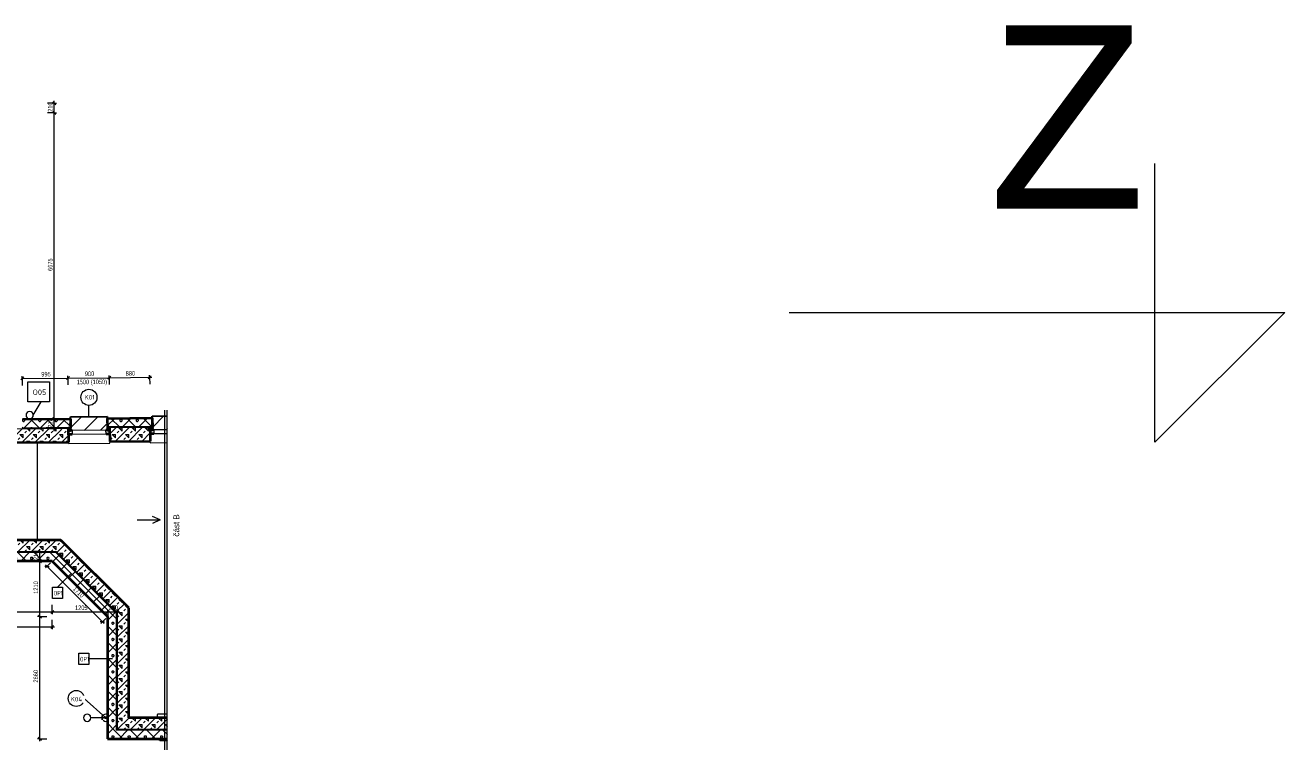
# Model space of a CAD drawing. Header units: millimetres. Extents: x -3281 to 232784, y -45352 to 20466.
# Drawn here: x 49003 to 76433, y -24149 to -8358 of the extents above; entities that cross this region are included whole.
import ezdxf

# ---------------------------------------------------------------- set-up
doc = ezdxf.new("R2010")
doc.units = ezdxf.units.MM
for name, color, linetype, lineweight in [('A-ANNO-DIMS', 211, 'Continuous', 9), ('A-ANNO-DIMS-50', 211, 'Continuous', 9), ('A-DETL-THIN', 151, 'Continuous', 13), ('A-GLAZ', 151, 'Continuous', 13), ('A-WALL', 113, 'Continuous', 13), ('A-WALL-IDEN', 211, 'Continuous', 9), ('E-POWR-CNDT-IDEN', 130, 'Continuous', 9), ('E-POWR-RISE', 130, 'Continuous', 13), ('G-ANNO-TEXT', 231, 'Continuous', 9), ('P-PIPE', 3, 'Continuous', 13), ('P-PIPE-IDEN', 2, 'Continuous', 9), ('Q-SPCQ-IDEN', 132, 'Continuous', 9)]:
    doc.layers.add(name, color=color, linetype=linetype, lineweight=lineweight)
doc.layers.add('A-DETL-MBND', color=5, linetype='Continuous')
doc.layers.add('A-WALL-PATT', color=111, linetype='Continuous')
doc.styles.add('Arial', font='arial.ttf', dxfattribs={"height": 125})
doc.styles.add('Arial_1', font='arial.ttf', dxfattribs={"width": 0.7, "height": 100})
doc.styles.add('Arial_4', font='arial.ttf', dxfattribs={"height": 4000})
doc.styles.add('ISOCPEUR', font='isocpeur.ttf', dxfattribs={"width": 0.75, "height": 100})
doc.styles.add('ISOCPEUR_1', font='isocpeur.ttf', dxfattribs={"width": 0.9, "height": 100})
doc.styles.add('ISOCPEUR_2', font='isocpeur.ttf', dxfattribs={"height": 119.0625})
doc.styles.add('ISOCPEUR_3', font='isocpeur.ttf', dxfattribs={"height": 100})
doc.dimstyles.new('Vnitřní_-_průhledné_1', dxfattribs={"dimscale": 304.8, "dimtxt": 102.02594, "dimasz": 0.213255, "dimexe": 0.164042, "dimexo": 0.0625, "dimgap": 0.032808, "dimtad": 1, "dimdec": 0, "dimrnd": 5, "dimzin": 0, "dimdsep": 46, "dimtxsty": 'Arial_1', "dimblk1": 'OBLIQUE', "dimblk2": 'OBLIQUE', "dimsah": 1, "dimcen": 0.09, "dimdle": 0.164042, "dimazin": 0, "dimtfac": 1, "dimtdec": 4, "dimtix": 1, "dimtmove": 0, "dimatfit": 3, "dimfxl": 0.492126, "dimfxlon": 1, "dimtvp": 1, "dimtolj": 1, "dimtzin": 0, "dimarcsym": 2})
pattern_1 = [(45, (0, 0), (-143.6841, 143.6841), []), (45, (143.68, 0), (-143.6841, 143.6841), [50.8, -152.4]), (135, (251.45, 35.92), (-143.6841, -143.6841), [101.6, -101.6]), (0, (179.6, 107.76), (143.684, 143.684), [71.842, -215.526]), (90, (251.45, 35.92), (-143.684, 143.684), [71.842, -215.526])]
pattern_2 = [(45, (0, 0), (0.0007, 353.5527), []), (315, (0, 0), (353.552, 0), []), (270, (153.68, 9.56), (176.771, -176.771), [19.139, -334.416]), (270, (199.87, 9.56), (176.771, -176.771), [19.139, -334.416]), (0, (166.57, 23.1), (176.771, 176.771), [19.139, -334.416]), (0, (166.57, -23.1), (176.771, 176.771), [19.139, -334.416]), (45, (153.68, 9.56), (0.0007, 353.5527), [19.139, -230.861]), (45, (186.35, -23.1), (0.0007, 353.5527), [19.139, -230.861]), (315, (186.35, 23.1), (353.552, 0), [19.139, -230.861]), (315, (153.68, -9.56), (353.552, 0), [19.139, -230.861])]

# ---------------------------------------------------------------- blocks, each defined once
blk = doc.blocks.new('OKNO_1k_nadsvetlik - OKNO_1k_nadsvetlik_900 x 1500-2283953-1NP_NÁVRH A')
at = {"layer": 'A-GLAZ'}
h = blk.add_hatch(dxfattribs=at)
h.set_pattern_fill('FP_58', color=256, style=0, pattern_type=2)
h.set_pattern_definition([(359.50002, (-50240.765, 17727.03), (75.37499, 42.643887), [50, -100]), (59.5, (-50190.767, 17726.595), (0.756835, 86.598598), [50, -100]), (299.5, (-50190.767, 17726.595), (74.61817, -43.954737), [50, -100])])
h.paths.add_polyline_path([(-450, 100), (-400, 100), (-400, 150), (-450, 150), (-450, 148)])
h.paths.add_polyline_path([(400, 100), (450, 100), (450, 150), (400, 150)])
at = {"layer": 'A-GLAZ', "lineweight": 35}
for p, q in [((-450, 100), (-400, 100)), ((-370, 100), (-450, 100)), ((-450, 20), (-370, 20)), ((-400, 100), (-400, 150)), ((450, 100), (370, 100)), ((370, 20), (450, 20)), ((400, 150), (400, 100)), ((400, 100), (450, 100))]:
    blk.add_line(p, q, dxfattribs=at)
at = {"layer": 'A-GLAZ'}
for p, q in [((370, 100), (-370, 100)), ((-370, 100), (-370, 20)), ((-370, 20), (370, 20)), ((370, 20), (370, 100))]:
    blk.add_line(p, q, dxfattribs=at)
blk = doc.blocks.new('parapet s nosem_vnitní - parapet s nosem_vnitní-V13-1NP_NÁVRH A')
at = {"layer": 'A-DETL-MBND', "lineweight": 13}
for p, q in [((-450, -190), (-450, -170)), ((-450, -190), (-450, -200)), ((-450, -200), (450, -200)), ((450, -170), (450, -190)), ((450, -200), (450, -190))]:
    blk.add_line(p, q, dxfattribs=at)
blk = doc.blocks.new('parapet_ext - parapet_ext-V14-1NP_NÁVRH A')
at = {"layer": 'A-DETL-MBND', "lineweight": 13}
h = blk.add_hatch(dxfattribs=at)
h.set_pattern_fill('FP_59', color=11, style=0, pattern_type=2)
h.set_pattern_definition([(44.5, (-50240.76, 17627.03), (-175.2273, 178.3126), [])])
h.paths.add_polyline_path([(-400, 0), (400, 0), (400, 300), (-400, 300), (-400, 0)])
at = {"layer": 'A-DETL-MBND', "color": 21, "lineweight": 25}
for p, q in [((-400, 258), (-400, 300)), ((-400, 300), (400, 300)), ((400, 300), (400, 258))]:
    blk.add_line(p, q, dxfattribs=at)
blk = doc.blocks.new('OKNO_1k_nadsvetlik - OKNO_1k_nadsvetlik_900 x 1500-V15-1NP_NÁVRH A')
at = {"layer": 'A-GLAZ'}
h = blk.add_hatch(dxfattribs=at)
h.set_pattern_fill('FP_60', color=256, style=0, pattern_type=2)
h.set_pattern_definition([(359.50002, (-52020.765, 17727.03), (75.37499, 42.643887), [50, -100]), (59.5, (-51970.767, 17726.595), (0.756835, 86.598598), [50, -100]), (299.5, (-51970.767, 17726.595), (74.61817, -43.954737), [50, -100])])
h.paths.add_polyline_path([(-450, 100), (-400, 100), (-400, 150), (-450, 150), (-450, 142)])
at = {"layer": 'A-GLAZ', "lineweight": 35}
for p, q in [((-450, 100), (-400, 100)), ((-370, 100), (-450, 100)), ((-450, 20), (-370, 20)), ((-400, 100), (-400, 150))]:
    blk.add_line(p, q, dxfattribs=at)
at = {"layer": 'A-GLAZ'}
for p, q in [((-72, 100), (-370, 100)), ((-370, 100), (-370, 20)), ((-370, 20), (-72, 20))]:
    blk.add_line(p, q, dxfattribs=at)
blk = doc.blocks.new('parapet s nosem_vnitní - parapet s nosem_vnitní-V16-1NP_NÁVRH A')
at = {"layer": 'A-DETL-MBND', "lineweight": 13}
for p, q in [((-450, -190), (-450, -170)), ((-450, -190), (-450, -200)), ((-450, -200), (-74, -200))]:
    blk.add_line(p, q, dxfattribs=at)
blk = doc.blocks.new('parapet_ext - parapet_ext-V17-1NP_NÁVRH A')
at = {"layer": 'A-DETL-MBND', "lineweight": 13}
h = blk.add_hatch(dxfattribs=at)
h.set_pattern_fill('FP_61', color=11, style=0, pattern_type=2)
h.set_pattern_definition([(44.5, (-52020.76, 17627.03), (-175.2273, 178.3126), [])])
h.paths.add_polyline_path([(-400, 0), (-72, 0), (-69, 300), (-400, 300), (-400, 0)])
at = {"layer": 'A-DETL-MBND', "color": 21, "lineweight": 25}
for p, q in [((-400, 258), (-400, 300)), ((-400, 300), (-69, 300))]:
    blk.add_line(p, q, dxfattribs=at)
blk = doc.blocks.new('parapet s nosem_vnitní - parapet s nosem_vnitní-V21-1NP_NÁVRH A')
at = {"layer": 'A-DETL-MBND', "lineweight": 13}
for p, q in [((-236, 200), (-450, 200)), ((-450, 200), (-450, 190)), ((-450, 120), (-450, 190))]:
    blk.add_line(p, q, dxfattribs=at)
blk = doc.blocks.new('parapet_ext - parapet_ext-V22-1NP_NÁVRH A')
at = {"layer": 'A-DETL-MBND', "lineweight": 13}
h = blk.add_hatch(dxfattribs=at)
h.set_pattern_fill('FP_68', color=11, style=0, pattern_type=2)
h.set_pattern_definition([(45, (-52336.74, 23649.28), (-176.7767, 176.7767), [])])
h.paths.add_polyline_path([(-400, -258), (-400, -300), (-236, -300), (-236, -258)])
at = {"layer": 'A-DETL-MBND', "color": 21, "lineweight": 25}
for p, q in [((-400, -300), (-400, -258)), ((-236, -300), (-400, -300))]:
    blk.add_line(p, q, dxfattribs=at)
blk = doc.blocks.new('Koleno_ ocel_ DIN 2605 - Standardní-1549763-1NP_NÁVRH A')
at = {"layer": 'P-PIPE', "color": 11}
for p, q in [((50669, -23449), (50697, -23449)), ((50683, -23499), (50683, -23399)), ((50707, -23449), (50799, -23449)), ((50757, -23474), (50757, -23424))]:
    blk.add_line(p, q, dxfattribs=at)
blk = doc.blocks.new('Koleno_ ocel_ DIN 2605 - Standardní-V74-1NP_NÁVRH A')
at = {"layer": 'P-PIPE', "color": 11}
for p, q in [((50427, -23422), (50427, -23399)), ((50427, -23499), (50427, -23477)), ((50441, -23449), (50432, -23449))]:
    blk.add_line(p, q, dxfattribs=at)
blk = doc.blocks.new('Koleno_ slitinová ocel - Standardní-1479841-1NP_NÁVRH A')
at = {"layer": 'A-DETL-MBND', "lineweight": 13}
for p, q in [((50665, -23449), (50677, -23449)), ((50674, -23399), (50674, -23499))]:
    blk.add_line(p, q, dxfattribs=at)
blk = doc.blocks.new('DIMBLOCK117-1NP_NÁVRH A')
at = {"layer": 'A-ANNO-DIMS-50'}
for p, q in [((47494, -21143), (47494, -20993)), ((49592, -21143), (49592, -20993)), ((47494, -21143), (49592, -21143)), ((47494, -21143), (47494, -21193)), ((49592, -21143), (49592, -21193))]:
    blk.add_line(p, q, dxfattribs=at)
at = {"layer": 'A-ANNO-DIMS-50', "lineweight": 18}
for p, q in [((47494, -21143), (47526, -21110)), ((49592, -21143), (49624, -21110)), ((47494, -21143), (47461, -21175)), ((49592, -21143), (49559, -21175))]:
    blk.add_line(p, q, dxfattribs=at)
at = {"layer": 'A-ANNO-DIMS-50', "color": 0, "insert": (48436, -21003), "char_height": 100, "width": 256.16, "attachment_point": 1, "line_spacing_factor": 0.941778, "style": 'Arial_1'}
blk.add_mtext('2100', dxfattribs=at)
blk = doc.blocks.new('_Oblique')
at = {"color": 0, "linetype": 'ByBlock', "lineweight": -2}
blk.add_line((-0.5, -0.5), (0.5, 0.5), dxfattribs=at)
blk = doc.blocks.new('DIMBLOCK118-1NP_NÁVRH A')
at = {"layer": 'A-ANNO-DIMS-50'}
for p, q in [((49592, -21143), (49592, -20993)), ((50799, -21143), (50799, -21093)), ((49592, -21143), (50799, -21143)), ((49592, -21143), (49592, -21193)), ((50799, -21143), (50799, -21293))]:
    blk.add_line(p, q, dxfattribs=at)
at = {"layer": 'A-ANNO-DIMS-50', "lineweight": 18}
for p, q in [((49592, -21143), (49624, -21110)), ((50799, -21143), (50831, -21110)), ((49592, -21143), (49559, -21175)), ((50799, -21143), (50766, -21175))]:
    blk.add_line(p, q, dxfattribs=at)
at = {"layer": 'A-ANNO-DIMS-50', "color": 0, "insert": (50089, -21003), "char_height": 100, "width": 256.16, "attachment_point": 1, "line_spacing_factor": 0.941778, "style": 'Arial_1'}
blk.add_mtext('1205', dxfattribs=at)
blk = doc.blocks.new('DIMBLOCK119-1NP_NÁVRH A')
at = {"layer": 'A-ANNO-DIMS-50'}
for p, q in [((50799, -21143), (50799, -21093)), ((51007, -21143), (51007, -21093)), ((50799, -21143), (51057, -21143)), ((50799, -21143), (50799, -21293)), ((51007, -21143), (51007, -21293))]:
    blk.add_line(p, q, dxfattribs=at)
at = {"layer": 'A-ANNO-DIMS-50', "lineweight": 18}
for p, q in [((50799, -21143), (50831, -21110)), ((51007, -21143), (51039, -21110)), ((50799, -21143), (50766, -21175)), ((51007, -21143), (50974, -21175))]:
    blk.add_line(p, q, dxfattribs=at)
at = {"layer": 'A-ANNO-DIMS-50', "color": 0, "insert": (50823, -21003), "char_height": 100, "width": 192.12, "attachment_point": 1, "line_spacing_factor": 0.941778, "style": 'Arial_1'}
blk.add_mtext('210', dxfattribs=at)
blk = doc.blocks.new('Popisek_trubky_d_x_s - Popisek_trubky_d_x_s-1473669-1NP_NÁVRH A')
at = {"layer": 'P-PIPE-IDEN'}
blk.add_circle((0, -0.02), 3.5, dxfattribs=at)
blk = doc.blocks.new('DIMBLOCK185-1NP_NÁVRH A')
at = {"layer": 'A-ANNO-DIMS-50'}
for p, q in [((49324, -21246), (49274, -21246)), ((49324, -23957), (49324, -21246)), ((49324, -21246), (49474, -21246)), ((49324, -23907), (49274, -23907)), ((49324, -23907), (49474, -23907))]:
    blk.add_line(p, q, dxfattribs=at)
at = {"layer": 'A-ANNO-DIMS-50', "lineweight": 18}
for p, q in [((49324, -21246), (49292, -21213)), ((49324, -21246), (49357, -21278)), ((49324, -23907), (49292, -23875)), ((49324, -23907), (49357, -23940))]:
    blk.add_line(p, q, dxfattribs=at)
at = {"layer": 'A-ANNO-DIMS-50', "color": 0, "insert": (49184, -22683), "char_height": 100, "width": 256.16, "attachment_point": 1, "rotation": 90, "line_spacing_factor": 0.941778, "style": 'Arial_1'}
blk.add_mtext('2660', dxfattribs=at)
blk = doc.blocks.new('DIMBLOCK186-1NP_NÁVRH A')
at = {"layer": 'A-ANNO-DIMS-50', "lineweight": 18}
for p, q in [((49324, -20038), (49292, -20005)), ((49324, -20038), (49357, -20070)), ((49324, -21246), (49292, -21213)), ((49324, -21246), (49357, -21278))]:
    blk.add_line(p, q, dxfattribs=at)
at = {"layer": 'A-ANNO-DIMS-50'}
for p, q in [((49324, -20038), (49174, -20038)), ((49324, -21246), (49324, -20038)), ((49324, -20038), (49374, -20038)), ((49324, -21246), (49274, -21246)), ((49324, -21246), (49474, -21246))]:
    blk.add_line(p, q, dxfattribs=at)
at = {"layer": 'A-ANNO-DIMS-50', "color": 0, "insert": (49184, -20748), "char_height": 100, "width": 256.16, "attachment_point": 1, "rotation": 90, "line_spacing_factor": 0.941778, "style": 'Arial_1'}
blk.add_mtext('1210', dxfattribs=at)
blk = doc.blocks.new('DIMBLOCK187-1NP_NÁVRH A')
at = {"layer": 'A-ANNO-DIMS-50'}
for p, q in [((49324, -19830), (49174, -19830)), ((49324, -20038), (49324, -19780)), ((49324, -19830), (49374, -19830)), ((49324, -20038), (49174, -20038)), ((49324, -20038), (49374, -20038))]:
    blk.add_line(p, q, dxfattribs=at)
at = {"layer": 'A-ANNO-DIMS-50', "lineweight": 18}
for p, q in [((49324, -19830), (49292, -19797)), ((49324, -20038), (49292, -20005)), ((49324, -19830), (49357, -19862)), ((49324, -20038), (49357, -20070))]:
    blk.add_line(p, q, dxfattribs=at)
at = {"layer": 'A-ANNO-DIMS-50', "color": 0, "insert": (49184, -20014), "char_height": 100, "width": 192.12, "attachment_point": 1, "rotation": 90, "line_spacing_factor": 0.941778, "style": 'Arial_1'}
blk.add_mtext('210', dxfattribs=at)
blk = doc.blocks.new('DIMBLOCK192-1NP_NÁVRH A')
at = {"layer": 'A-ANNO-DIMS-50', "lineweight": 18}
for p, q in [((49477, -20151), (49431, -20151)), ((49477, -20151), (49523, -20151)), ((50685, -21359), (50639, -21359)), ((50685, -21359), (50731, -21359))]:
    blk.add_line(p, q, dxfattribs=at)
at = {"layer": 'A-ANNO-DIMS-50'}
for p, q in [((49442, -20116), (50720, -21395)), ((49477, -20151), (49442, -20187)), ((49477, -20151), (49552, -20077)), ((50685, -21359), (50650, -21395)), ((50685, -21359), (50760, -21285))]:
    blk.add_line(p, q, dxfattribs=at)
at = {"layer": 'A-ANNO-DIMS-50', "color": 0, "insert": (50104, -20581), "char_height": 100, "width": 256.16, "attachment_point": 1, "rotation": 315, "line_spacing_factor": 0.941778, "style": 'Arial_1'}
blk.add_mtext('1710', dxfattribs=at)
blk = doc.blocks.new('DIMBLOCK196-1NP_NÁVRH A')
at = {"layer": 'A-ANNO-DIMS-50'}
for p, q in [((49637, -16943), (49487, -16943)), ((49637, -17202), (49637, -16943)), ((49637, -16943), (49687, -16943)), ((49637, -17152), (49487, -17152)), ((49637, -17152), (49687, -17152))]:
    blk.add_line(p, q, dxfattribs=at)
at = {"layer": 'A-ANNO-DIMS-50', "lineweight": 18}
for p, q in [((49637, -16943), (49604, -16910)), ((49637, -16943), (49669, -16975)), ((49637, -17152), (49604, -17120)), ((49637, -17152), (49669, -17185))]:
    blk.add_line(p, q, dxfattribs=at)
at = {"layer": 'A-ANNO-DIMS-50', "color": 0, "insert": (49497, -17128), "char_height": 100, "width": 192.12, "attachment_point": 1, "rotation": 90, "line_spacing_factor": 0.941778, "style": 'Arial_1'}
blk.add_mtext('210', dxfattribs=at)
blk = doc.blocks.new('DIMBLOCK197-1NP_NÁVRH A')
at = {"layer": 'A-ANNO-DIMS-50'}
for p, q in [((49637, -10269), (49487, -10269)), ((49637, -16943), (49637, -10269)), ((49637, -10269), (49687, -10269)), ((49637, -16943), (49487, -16943)), ((49637, -16943), (49687, -16943))]:
    blk.add_line(p, q, dxfattribs=at)
at = {"layer": 'A-ANNO-DIMS-50', "lineweight": 18}
for p, q in [((49637, -10269), (49604, -10236)), ((49637, -10269), (49669, -10301)), ((49637, -16943), (49604, -16910)), ((49637, -16943), (49669, -16975))]:
    blk.add_line(p, q, dxfattribs=at)
at = {"layer": 'A-ANNO-DIMS-50', "color": 0, "insert": (49497, -13712), "char_height": 100, "width": 256.16, "attachment_point": 1, "rotation": 90, "line_spacing_factor": 0.941778, "style": 'Arial_1'}
blk.add_mtext('6675', dxfattribs=at)
blk = doc.blocks.new('DIMBLOCK198-1NP_NÁVRH A')
at = {"layer": 'A-ANNO-DIMS-50'}
for p, q in [((49637, -10059), (49487, -10059)), ((49637, -10269), (49637, -10009)), ((49637, -10059), (49687, -10059)), ((49637, -10269), (49487, -10269)), ((49637, -10269), (49687, -10269))]:
    blk.add_line(p, q, dxfattribs=at)
at = {"layer": 'A-ANNO-DIMS-50', "lineweight": 18}
for p, q in [((49637, -10059), (49604, -10027)), ((49637, -10059), (49669, -10092)), ((49637, -10269), (49604, -10236)), ((49637, -10269), (49669, -10301))]:
    blk.add_line(p, q, dxfattribs=at)
at = {"layer": 'A-ANNO-DIMS-50', "color": 0, "insert": (49497, -10244), "char_height": 100, "width": 192.12, "attachment_point": 1, "rotation": 90, "line_spacing_factor": 0.941778, "style": 'Arial_1'}
blk.add_mtext('210', dxfattribs=at)
blk = doc.blocks.new('Popiska speciální vybavení - Popiska okna_Bublina-1426311-1NP_NÁVRH A')
at = {"layer": 'Q-SPCQ-IDEN'}
blk.add_circle((0, 0), 3.5, dxfattribs=at)
blk = doc.blocks.new('DIMBLOCK223-1NP_NÁVRH A')
at = {"layer": 'A-ANNO-DIMS-50'}
for p, q in [((41722, -21470), (41722, -21320)), ((49591, -21470), (49591, -21320)), ((41672, -21470), (49641, -21470)), ((41722, -21470), (41722, -21520)), ((49591, -21470), (49591, -21520))]:
    blk.add_line(p, q, dxfattribs=at)
at = {"layer": 'A-ANNO-DIMS-50', "lineweight": 18}
for p, q in [((41722, -21470), (41689, -21502)), ((41722, -21470), (41754, -21437)), ((49591, -21470), (49558, -21502)), ((49591, -21470), (49623, -21437))]:
    blk.add_line(p, q, dxfattribs=at)
at = {"layer": 'A-ANNO-DIMS-50', "color": 0, "insert": (45549, -21330), "char_height": 100, "width": 256.16, "attachment_point": 1, "line_spacing_factor": 0.941778, "style": 'Arial_1'}
blk.add_mtext('7870', dxfattribs=at)
blk = doc.blocks.new('DIMBLOCK239-1NP_NÁVRH A')
at = {"layer": 'A-ANNO-DIMS-50', "lineweight": 18}
for p, q in [((48937, -16057), (48905, -16090)), ((48937, -16057), (48970, -16024)), ((49933, -16048), (49900, -16081)), ((49933, -16048), (49965, -16016))]:
    blk.add_line(p, q, dxfattribs=at)
at = {"layer": 'A-ANNO-DIMS-50'}
for p, q in [((48937, -16057), (48937, -16007)), ((48937, -16057), (49933, -16048)), ((48937, -16057), (48939, -16207)), ((49933, -16048), (49932, -15998)), ((49933, -16048), (49934, -16198))]:
    blk.add_line(p, q, dxfattribs=at)
at = {"layer": 'A-ANNO-DIMS-50', "color": 0, "insert": (49354, -15914), "char_height": 100, "width": 192.12, "attachment_point": 1, "rotation": 0.5, "line_spacing_factor": 0.941778, "style": 'Arial_1'}
blk.add_mtext('995', dxfattribs=at)
blk = doc.blocks.new('DIMBLOCK240-1NP_NÁVRH A')
at = {"layer": 'A-ANNO-DIMS-50', "lineweight": 18}
for p, q in [((49933, -16048), (49900, -16081)), ((49933, -16048), (49965, -16016)), ((50833, -16040), (50800, -16073)), ((50833, -16040), (50865, -16008))]:
    blk.add_line(p, q, dxfattribs=at)
at = {"layer": 'A-ANNO-DIMS-50'}
for p, q in [((49933, -16048), (49932, -15998)), ((49933, -16048), (50833, -16040)), ((49933, -16048), (49934, -16198)), ((50833, -16040), (50832, -15990)), ((50833, -16040), (50834, -16190))]:
    blk.add_line(p, q, dxfattribs=at)
at = {"layer": 'A-ANNO-DIMS-50', "color": 0, "char_height": 100, "attachment_point": 1, "rotation": 0.5, "line_spacing_factor": 0.941778, "style": 'Arial_1'}
for s, insert, width in [('900', (50301, -15905), 192.12), ('1500 (1050)', (50125, -16084), 619.69)]:
    blk.add_mtext(s, dxfattribs=dict(at, insert=insert, width=width))
blk = doc.blocks.new('DIMBLOCK241-1NP_NÁVRH A')
at = {"layer": 'A-ANNO-DIMS-50', "lineweight": 18}
for p, q in [((50833, -16040), (50800, -16073)), ((50833, -16040), (50865, -16008)), ((51713, -16033), (51680, -16066)), ((51713, -16033), (51745, -16000))]:
    blk.add_line(p, q, dxfattribs=at)
at = {"layer": 'A-ANNO-DIMS-50'}
for p, q in [((50833, -16040), (50832, -15990)), ((50833, -16040), (51763, -16032)), ((50833, -16040), (50834, -16190)), ((51713, -16033), (51712, -15983)), ((51713, -16033), (51714, -16183))]:
    blk.add_line(p, q, dxfattribs=at)
at = {"layer": 'A-ANNO-DIMS-50', "color": 0, "insert": (51191, -15897), "char_height": 100, "width": 192.12, "attachment_point": 1, "rotation": 0.5, "line_spacing_factor": 0.941778, "style": 'Arial_1'}
blk.add_mtext('880', dxfattribs=at)

msp = doc.modelspace()

# ---------------------------------------------------------------- hatches: boundary and pattern name
at = {"layer": 'A-WALL-PATT', "lineweight": 13}
h = msp.add_hatch(dxfattribs=at)
h.set_pattern_fill('FP_12', color=11, style=0, pattern_type=2)
h.set_pattern_definition(pattern_2)
h.paths.add_polyline_path([(48937.1, -17130.6), (49754.7, -17123.5), (49754.7, -16943.5), (48937.1, -16950.6), (48937.1, -17130.6)])
h = msp.add_hatch(dxfattribs=at)
h.set_pattern_fill('FP_110', color=11, style=0, pattern_type=2)
h.set_pattern_definition([(45, (0, 0), (0, 353.5534), []), (315, (0, 0), (353.5527, 0.0007), []), (270, (153.68, 9.56), (176.771, -176.771), [19.139, -334.416]), (270, (199.87, 9.56), (176.771, -176.771), [19.139, -334.416]), (0, (166.57, 23.1), (176.771, 176.771), [19.139, -334.416]), (0, (166.57, -23.1), (176.771, 176.771), [19.139, -334.416]), (45, (153.68, 9.56), (0, 353.5534), [19.139, -230.861]), (45, (186.35, -23.1), (0, 353.5534), [19.139, -230.861]), (315, (186.35, 23.1), (353.5527, 0.0007), [19.139, -230.861]), (315, (153.68, -9.56), (353.5527, 0.0007), [19.139, -230.861])])
h.paths.add_polyline_path([(49754.7, -17123.5), (49972.1, -17121.6), (49971.3, -17037.6), (49983.3, -17037.5), (49982.5, -16941.5), (49754.7, -16943.5), (49754.7, -17039.5)])
h.paths.add_polyline_path([(50812, -17114.3), (51752, -17106.1), (51751.3, -17022.1), (51763.3, -17022), (51762.4, -16926), (50798.5, -16934.4), (50799.3, -17030.4), (50811.3, -17030.3)])
h = msp.add_hatch(dxfattribs=at)
h.set_pattern_fill('FP_18', color=256, style=0, pattern_type=2)
h.set_pattern_definition(pattern_1)
h.paths.add_polyline_path([(48358.8, -17455.7), (49754.7, -17443.5), (49754.7, -17143.5), (48737.1, -17152.4), (48737.1, -17205.8), (48356.6, -17205.8)])
at = {"layer": 'A-WALL-PATT'}
for points in [[(48937.1, -17150.6), (49754.7, -17143.5), (49754.7, -17123.5), (48937.1, -17130.6), (48937.1, -17150.6)], [(51006.7, -21187.8), (51006.7, -21159.5), (49696.8, -19849.6), (49668.5, -19849.6), (50986.7, -21167.8)], [(50986.7, -23699.3), (51006.7, -23699.3), (51006.7, -21187.8), (50986.7, -21167.8), (50986.7, -23451.2)]]:
    msp.add_hatch(color=11, dxfattribs=at).paths.add_polyline_path(points)
h = msp.add_hatch(color=11, dxfattribs=at)
h.paths.add_polyline_path([(49754.7, -17143.5), (49992.2, -17141.4), (49991.3, -17037.4), (49971.3, -17037.6), (49972.1, -17121.6), (49754.7, -17123.5), (49754.7, -17141.9)])
h.paths.add_polyline_path([(50792.2, -17134.5), (51772.2, -17125.9), (51771.3, -17021.9), (51751.3, -17022.1), (51752, -17106.1), (50812, -17114.3), (50811.3, -17030.3), (50791.3, -17030.5), (50792, -17114.3)])
at = {"layer": 'A-WALL-PATT', "lineweight": 13}
h = msp.add_hatch(dxfattribs=at)
h.set_pattern_fill('FP_18', color=256, style=0, pattern_type=2)
h.set_pattern_definition(pattern_1)
h.paths.add_polyline_path([(49754.7, -17443.5), (49944.9, -17441.9), (49942.2, -17141.9), (49754.7, -17143.5), (49754.7, -17393)])
h.paths.add_polyline_path([(50844.8, -17434), (51724.8, -17426.3), (51722.2, -17126.3), (50842.2, -17134)])
h = msp.add_hatch(dxfattribs=at)
h.set_pattern_fill('FP_18', color=256, style=0, pattern_type=2)
h.set_pattern_definition(pattern_1)
h.paths.add_polyline_path([(41721.6, -19829.6), (43327.2, -19829.6), (43327.2, -19579.6), (41513.6, -19579.6), (41513.6, -19829.6), (41718.6, -19829.6)])
h.paths.add_polyline_path([(44709.5, -19829.6), (46292.5, -19829.6), (46292.5, -19579.6), (44709.5, -19579.6), (44709.5, -19749)])
h.paths.add_polyline_path([(48667.1, -19829.6), (50030.4, -19829.6), (49780.4, -19579.6), (47992.5, -19579.6), (47992.5, -19829.6)])
at = {"layer": 'A-WALL-PATT'}
h = msp.add_hatch(color=11, dxfattribs=at)
h.paths.add_polyline_path([(49696.8, -19849.6), (49676.8, -19829.6), (47992.5, -19829.6), (47992.5, -19849.6), (49676.8, -19849.6)])
h.paths.add_polyline_path([(44709.5, -19849.6), (46292.5, -19849.6), (46292.5, -19829.6), (44709.5, -19829.6)])
h.paths.add_polyline_path([(41799.5, -19849.6), (43327.2, -19849.6), (43327.2, -19829.6), (41721.6, -19829.6), (41721.6, -19849.6)])
at = {"layer": 'A-WALL-PATT', "lineweight": 13}
h = msp.add_hatch(dxfattribs=at)
h.set_pattern_fill('FP_12', color=11, style=0, pattern_type=2)
h.set_pattern_definition(pattern_2)
h.paths.add_polyline_path([(46292.5, -20029.6), (46292.5, -19849.6), (44709.5, -19849.6), (44709.5, -20029.6), (46091.8, -20029.6)])
h.paths.add_polyline_path([(49848.5, -20029.6), (49668.5, -19849.6), (47992.5, -19849.6), (47992.5, -20029.6), (49676.8, -20029.6)])
h.paths.add_polyline_path([(41721.6, -20029.6), (43327.2, -20029.6), (43327.2, -19849.6), (41721.6, -19849.6)])
h = msp.add_hatch(dxfattribs=at)
h.set_pattern_fill('FP_18', color=256, style=0, pattern_type=2)
h.set_pattern_definition(pattern_1)
h.paths.add_polyline_path([(51006.7, -21159.5), (51006.7, -20806), (50030.4, -19829.6), (49676.8, -19829.6), (50384, -20536.8)])
h = msp.add_hatch(dxfattribs=at)
h.set_pattern_fill('FP_12', color=11, style=0, pattern_type=2)
h.set_pattern_definition(pattern_2)
h.paths.add_polyline_path([(50986.7, -21422.4), (50986.7, -21167.8), (49848.5, -20029.6), (49594, -20029.6), (50806.7, -21242.4)])
h = msp.add_hatch(dxfattribs=at)
h.set_pattern_fill('FP_18', color=256, style=0, pattern_type=2)
h.set_pattern_definition(pattern_1)
h.paths.add_polyline_path([(51242.5, -23449.3), (51256.7, -23449.3), (51256.7, -21056), (51006.7, -20806), (51006.7, -23449.3)])
h = msp.add_hatch(dxfattribs=at)
h.set_pattern_fill('FP_12', color=11, style=0, pattern_type=2)
h.set_pattern_definition(pattern_2)
h.paths.add_polyline_path([(50806.7, -23719.3), (50986.7, -23719.3), (50986.7, -21422.4), (50806.7, -21242.4), (50806.7, -23699.3)])
h = msp.add_hatch(dxfattribs=at)
h.set_pattern_fill('FP_18', color=256, style=0, pattern_type=2)
h.set_pattern_definition(pattern_1)
h.paths.add_polyline_path([(51006.7, -23699.3), (52101, -23699.3), (52101, -23449.3), (51006.7, -23449.3), (51006.7, -23451.2)])
at = {"layer": 'A-WALL-PATT'}
h = msp.add_hatch(color=11, dxfattribs=at)
h.paths.add_polyline_path([(50986.7, -23719.3), (52101, -23719.3), (52101, -23699.3), (50986.7, -23699.3)])
h.paths.add_polyline_path([(50801.7, -23719.3), (50806.7, -23719.3), (50806.7, -23699.3), (50798.7, -23699.3), (50798.7, -23719.3)])
at = {"layer": 'A-WALL-PATT', "lineweight": 13}
h = msp.add_hatch(dxfattribs=at)
h.set_pattern_fill('FP_12', color=11, style=0, pattern_type=2)
h.set_pattern_definition(pattern_2)
h.paths.add_polyline_path([(51006.7, -23899.3), (52101, -23899.3), (52101, -23719.3), (50806.7, -23719.3), (50806.7, -23899.3), (50986.7, -23899.3)])

# ---------------------------------------------------------------- linework, layer by layer
at = {"layer": 'A-DETL-MBND', "lineweight": 13}
msp.add_line((49267, -17447.8), (49267, -19579.6), dxfattribs=at)
at = {"layer": 'A-DETL-THIN', "lineweight": 9}
for p, q in [((73604.2, -17446.6), (73604.2, -11371.7)), ((65640.8, -14618.2), (76432.7, -14618.2)), ((76432.7, -14618.2), (73604.2, -17446.6))]:
    msp.add_line(p, q, dxfattribs=at)
at = {"layer": 'A-DETL-THIN'}
for p, q in [((52046.7, -24149.3), (52046.7, -16749.3)), ((52096.7, -24149.3), (52096.7, -16749.3)), ((51439.5, -19139.6), (51939.5, -19139.6)), ((51939.5, -19139.6), (51776.4, -19063.5)), ((51939.5, -19139.6), (51776.4, -19215.7))]:
    msp.add_line(p, q, dxfattribs=at)
at = {"layer": 'A-WALL', "color": 1}
for p, q in [((48937.1, -16950.6), (49982.5, -16941.5)), ((48942.1, -16945.6), (49987.5, -16936.5)), ((49982.5, -16941.5), (49983.3, -17037.5)), ((49987.5, -16936.5), (49988.3, -17037.5)), ((50793.4, -16929.4), (51767.4, -16920.9)), ((50794.3, -17030.4), (50793.4, -16929.4)), ((50798.5, -16934.4), (51762.4, -16926)), ((50799.3, -17030.4), (50798.5, -16934.4)), ((51762.4, -16926), (51763.3, -17022)), ((51767.4, -16920.9), (51768.3, -17021.9)), ((48757.1, -17152.2), (49942.2, -17141.9)), ((48937.1, -17130.6), (49972.1, -17121.6)), ((49991.3, -17037.4), (49971.3, -17037.6)), ((49971.3, -17037.6), (49972.1, -17121.6)), ((50811.3, -17030.3), (50791.3, -17030.5)), ((50812, -17114.3), (50811.3, -17030.3)), ((51752, -17106.1), (50812, -17114.3)), ((51771.3, -17021.9), (51751.3, -17022.1)), ((51751.3, -17022.1), (51752, -17106.1)), ((49668.5, -19849.6), (47463.6, -19849.6)), ((50986.7, -21167.8), (49668.5, -19849.6)), ((49591.9, -20034.6), (47446.6, -20034.6)), ((49594, -20029.6), (47451.6, -20029.6)), ((50801.7, -21244.4), (49591.9, -20034.6)), ((50806.7, -21242.4), (49594, -20029.6)), ((50801.7, -23699.3), (50801.7, -21244.4)), ((50806.7, -23899.3), (50806.7, -21242.4)), ((50986.7, -21167.8), (50986.7, -23719.3)), ((50798.7, -23699.3), (50806.7, -23699.3)), ((50798.7, -23719.3), (50806.7, -23719.3)), ((50801.7, -23719.3), (50801.7, -23904.3)), ((52101, -23719.3), (50986.7, -23719.3)), ((52101, -23904.3), (50801.7, -23904.3)), ((52101, -23899.3), (50806.7, -23899.3))]:
    msp.add_line(p, q, dxfattribs=at)
at = {"layer": 'A-WALL', "color": 10, "lineweight": 35}
for p, q in [((48945.1, -16942.6), (49990.4, -16933.4)), ((49990.4, -16933.4), (49992.2, -17141.4)), ((50790.4, -16926.5), (51770.4, -16917.9)), ((50790.4, -16926.5), (50792.2, -17134.5)), ((51770.4, -16917.9), (51772.2, -17125.9)), ((49992.2, -17141.4), (49942.2, -17141.9)), ((50792.2, -17134.5), (50842.2, -17134)), ((51722.2, -17126.3), (51772.2, -17125.9)), ((49590.7, -20037.6), (47443.6, -20037.6)), ((49590.7, -20037.6), (50798.7, -21245.7)), ((50798.7, -21245.7), (50798.7, -23907.3)), ((50798.7, -23907.3), (52101, -23907.3))]:
    msp.add_line(p, q, dxfattribs=at)
at = {"layer": 'A-WALL', "lineweight": 35}
for p, q in [((49942.2, -17141.9), (49944.9, -17441.9)), ((50842.2, -17134), (50844.8, -17434)), ((51722.2, -17126.3), (51724.8, -17426.3)), ((48358.8, -17455.7), (49944.9, -17441.9)), ((50844.8, -17434), (51724.8, -17426.3)), ((49780.4, -19579.6), (47493.6, -19579.6)), ((51256.7, -21056), (49780.4, -19579.6)), ((51256.7, -23449.3), (51256.7, -21056)), ((52101, -23449.3), (51256.7, -23449.3))]:
    msp.add_line(p, q, dxfattribs=at)
at = {"layer": 'A-WALL'}
for p, q in [((51722.2, -17126.3), (50842.2, -17134)), ((47493.6, -19829.6), (49676.8, -19829.6)), ((49676.8, -19829.6), (51006.7, -21159.5)), ((51006.7, -21159.5), (51006.7, -23699.3)), ((51006.7, -23699.3), (52101, -23699.3))]:
    msp.add_line(p, q, dxfattribs=at)
at = {"layer": 'A-WALL-IDEN'}
for p, q in [((50006, -20305.9), (49707.1, -20604.8)), ((50902.7, -22166.9), (50386, -22166.9))]:
    msp.add_line(p, q, dxfattribs=at)
at = {"layer": 'A-WALL-IDEN', "flags": 128}
for points in [[(49600.2, -20604.8), (49814, -20604.8), (49814, -20853.3), (49600.2, -20853.3)], [(50172.1, -22042.6), (50386, -22042.6), (50386, -22291.1), (50172.1, -22291.1)]]:
    msp.add_lwpolyline(points, close=True, dxfattribs=at)
at = {"layer": 'E-POWR-CNDT-IDEN'}
msp.add_line((49179.6, -16855.8), (49353.5, -16567), dxfattribs=at)
at = {"layer": 'E-POWR-CNDT-IDEN', "flags": 128}
msp.add_lwpolyline([(49063.2, -16132.3), (49530.9, -16132.3), (49530.9, -16567), (49063.2, -16567)], close=True, dxfattribs=at)
at = {"layer": 'E-POWR-RISE', "color": 11}
for start, end in [(90, 180), (180, 270), (0, 90), (270, 0)]:
    msp.add_arc((49100.1, -16855.8), 79.5, start, end, dxfattribs=at)
at = {"layer": 'P-PIPE', "color": 11}
msp.add_line((50756.8, -23449.3), (50432.3, -23449.3), dxfattribs=at)
for centre, start, end in [((50352.9, -23449.3), 90, 180), ((50352.9, -23449.3), 180, 270), ((50352.9, -23449.3), 0, 90), ((50352.9, -23449.3), 270, 0), ((50756.8, -23449.3), 90, 135), ((50756.8, -23449.3), 225, 270), ((50756.8, -23449.3), 57.40506, 90), ((50756.8, -23449.3), 270, 302.59494)]:
    msp.add_arc(centre, 79.4, start, end, dxfattribs=at)
at = {"layer": 'P-PIPE-IDEN'}
msp.add_line((50755.5, -23449.3), (50289.9, -23030.1), dxfattribs=at)
at = {"layer": 'Q-SPCQ-IDEN'}
msp.add_line((50391.4, -16884.5), (50391.4, -16642.9), dxfattribs=at)

# ---------------------------------------------------------------- block references
at = {"layer": 'A-DETL-MBND', "color": 21, "lineweight": 25, "rotation": 0.4999805022511609}
for name, p in [('parapet_ext - parapet_ext-V14-1NP_NÁVRH A', (50392.7, -17187.9)), ('parapet_ext - parapet_ext-V17-1NP_NÁVRH A', (52172.6, -17172.4))]:
    msp.add_blockref(name, p, dxfattribs=at)
at = {"layer": 'A-DETL-MBND', "lineweight": 13, "rotation": 0.4999805022511609}
for name, p in [('parapet s nosem_vnitní - parapet s nosem_vnitní-V13-1NP_NÁVRH A', (50393.4, -17267.9)), ('parapet s nosem_vnitní - parapet s nosem_vnitní-V16-1NP_NÁVRH A', (52173.3, -17252.4))]:
    msp.add_blockref(name, p, dxfattribs=at)
at = {"layer": 'A-DETL-MBND', "lineweight": 13}
for name, p in [('Koleno_ slitinová ocel - Standardní-1479841-1NP_NÁVRH A', (0, 0)), ('parapet s nosem_vnitní - parapet s nosem_vnitní-V21-1NP_NÁVRH A', (52336.7, -23569.3))]:
    msp.add_blockref(name, p, dxfattribs=at)
at = {"layer": 'A-DETL-MBND', "color": 21, "lineweight": 25}
msp.add_blockref('parapet_ext - parapet_ext-V22-1NP_NÁVRH A', (52336.7, -23649.3), dxfattribs=at)
at = {"layer": 'A-GLAZ', "rotation": 0.4999805022511609}
for name, p in [('OKNO_1k_nadsvetlik - OKNO_1k_nadsvetlik_900 x 1500-2283953-1NP_NÁVRH A', (50393.5, -17287.9)), ('OKNO_1k_nadsvetlik - OKNO_1k_nadsvetlik_900 x 1500-V15-1NP_NÁVRH A', (52173.5, -17272.4))]:
    msp.add_blockref(name, p, dxfattribs=at)
at = {"layer": 'P-PIPE', "color": 11}
for name in ['Koleno_ ocel_ DIN 2605 - Standardní-V74-1NP_NÁVRH A', 'Koleno_ ocel_ DIN 2605 - Standardní-1549763-1NP_NÁVRH A']:
    msp.add_blockref(name, (0, 0), dxfattribs=at)
at = {"layer": 'P-PIPE-IDEN', "xscale": 49.99999999999998, "yscale": 49.99999999999998, "zscale": 49.99999999999998}
msp.add_blockref('Popisek_trubky_d_x_s - Popisek_trubky_d_x_s-1473669-1NP_NÁVRH A', (50114.7, -23029), dxfattribs=at)
at = {"layer": 'Q-SPCQ-IDEN', "xscale": 49.99999999999998, "yscale": 49.99999999999998, "zscale": 49.99999999999998}
msp.add_blockref('Popiska speciální vybavení - Popiska okna_Bublina-1426311-1NP_NÁVRH A', (50391.4, -16467.9), dxfattribs=at)

# ---------------------------------------------------------------- texts
at = {"layer": 'A-WALL-IDEN', "char_height": 100, "width": 195.411, "attachment_point": 1, "style": 'ISOCPEUR'}
for insert in [(49625.2, -20685.3), (50197.1, -22123.1)]:
    msp.add_mtext('OP1', dxfattribs=dict(at, insert=insert))
at = {"layer": 'G-ANNO-TEXT', "color": 7, "insert": (69987.2, -8358.1), "char_height": 4000, "width": 4168.775, "attachment_point": 1, "style": 'Arial_4'}
msp.add_mtext('\\fArial|b0|i0|c238|p34|;Z', dxfattribs=at)
at = {"layer": 'Q-SPCQ-IDEN', "insert": (50298.3, -16416.3), "char_height": 100, "width": 223.671, "attachment_point": 1, "style": 'ISOCPEUR_1'}
msp.add_mtext('K01', dxfattribs=at)

# ---------------------------------------------------------------- dimensions: what is measured, and where the dimension line sits
at = {"layer": 'A-ANNO-DIMS'}
for base, p1, p2, angle, override, picture, middle in [((49636.8, -10059.4), (49486.8, -10268.8), (49486.8, -10059.4), 90, {"dimpost": '<>', "dimfxl": 209.413914}, 'DIMBLOCK198-1NP_NÁVRH A', (49575.7, -10164.1)), ((51712.6, -16032.8), (50834, -16190.4), (51713.9, -16182.8), 0.49998, {"dimpost": '<>', "dimfxl": 880}, 'DIMBLOCK241-1NP_NÁVRH A', (51272.1, -15975.6)), ((49636.8, -16942.6), (49486.8, -17152.4), (49486.8, -16942.6), 90, {"dimpost": '<>', "dimfxl": 209.823037}, 'DIMBLOCK196-1NP_NÁVRH A', (49575.7, -17047.5)), ((49324.3, -19829.6), (49174.3, -20037.6), (49174.3, -19829.6), 90, {"dimpost": '<>', "dimfxl": 208}, 'DIMBLOCK187-1NP_NÁVRH A', (49263.2, -19933.6)), ((49324.3, -20037.6), (49474.3, -21245.7), (49174.3, -20037.6), 90, {"dimpost": '<>', "dimfxl": 1244.754908}, 'DIMBLOCK186-1NP_NÁVRH A', (49263.2, -20641.7)), ((50685.1, -21359.3), (49551.7, -20076.6), (50759.7, -21284.7), 315, {"dimpost": '<>', "dimfxl": 1708.458241}, 'DIMBLOCK192-1NP_NÁVRH A', (50124.3, -20712.1)), ((49324.3, -21245.7), (49474.3, -23907.3), (49474.3, -21245.7), 90, {"dimpost": '<>', "dimfxl": 2661.601123}, 'DIMBLOCK185-1NP_NÁVRH A', (49263.2, -22576.5))]:
    dim = msp.add_linear_dim(base=base, p1=p1, p2=p2, angle=angle, dimstyle='Vnitřní_-_průhledné_1', override=override, dxfattribs=at)
    dim.commit()
    dim.dimension.update_dxf_attribs({"geometry": picture, "text_midpoint": middle})
dim = msp.add_linear_dim(base=(50832.7, -16040.5), p1=(49934, -16198.3), p2=(50834, -16190.4), angle=0.49998, text='<>\\X1500 (1050)', dimstyle='Vnitřní_-_průhledné_1', override={"dimpost": '<>', "dimfxl": 900}, dxfattribs=at)
dim.commit()
dim.dimension.update_dxf_attribs({"geometry": 'DIMBLOCK240-1NP_NÁVRH A', "text_midpoint": (50382.7, -16044.4)})
for base, p1, p2, override, picture, middle in [((49591.9, -21142.7), (47493.6, -20992.7), (49591.9, -20992.7), {"dimpost": '<>', "dimfxl": 2098.327514}, 'DIMBLOCK117-1NP_NÁVRH A', (48542.8, -21081.7)), ((50798.7, -21142.7), (49591.9, -20992.7), (50798.7, -21292.7), {"dimpost": '<>', "dimfxl": 1243.548934}, 'DIMBLOCK118-1NP_NÁVRH A', (50195.3, -21081.7)), ((51006.7, -21142.7), (50798.7, -21292.7), (51006.7, -21292.7), {"dimpost": '<>', "dimfxl": 208}, 'DIMBLOCK119-1NP_NÁVRH A', (50902.7, -21081.7)), ((49590.7, -21469.9), (41721.6, -21319.9), (49590.7, -21319.9), {"dimpost": '<>', "dimfxl": 7869.084874}, 'DIMBLOCK223-1NP_NÁVRH A', (45656.1, -21408.8))]:
    dim = msp.add_linear_dim(base=base, p1=p1, p2=p2, dimstyle='Vnitřní_-_průhledné_1', override=override, dxfattribs=at)
    dim.commit()
    dim.dimension.update_dxf_attribs({"geometry": picture, "text_midpoint": middle})

# ---------------------------------------------------------------- next in the draw order: texts
at = {"layer": 'E-POWR-CNDT-IDEN', "insert": (49164.8, -16296.8), "char_height": 119.06, "width": 316.667, "attachment_point": 1, "style": 'ISOCPEUR_2', "bg_fill": 3, "box_fill_scale": 1.25, "bg_fill_color": 256, "bg_fill_true_color": 13158600, "bg_fill_transparency": 0}
msp.add_mtext('O05', dxfattribs=at)
at = {"layer": 'G-ANNO-TEXT', "color": 7, "insert": (52231.8, -19503.6), "char_height": 125, "width": 108.228, "attachment_point": 1, "rotation": 90, "style": 'Arial', "bg_fill": 3, "box_fill_scale": 1.25, "bg_fill_color": 256, "bg_fill_true_color": 13158600, "bg_fill_transparency": 0}
msp.add_mtext('\\fArial|b0|i0|c238|p34|;č', dxfattribs=at)
at = {"layer": 'P-PIPE-IDEN', "insert": (49994.2, -22994.7), "char_height": 100, "width": 288.607, "attachment_point": 1, "rotation": 359.97768, "style": 'ISOCPEUR_3', "bg_fill": 3, "box_fill_scale": 1.25, "bg_fill_color": 256, "bg_fill_true_color": 13158600, "bg_fill_transparency": 0}
msp.add_mtext('K04', dxfattribs=at)

# ---------------------------------------------------------------- next in the draw order: texts
at = {"layer": 'G-ANNO-TEXT', "color": 7, "insert": (52231.8, -19414.3), "char_height": 125, "width": 485.021, "attachment_point": 1, "rotation": 90, "style": 'Arial', "bg_fill": 3, "box_fill_scale": 1.25, "bg_fill_color": 256, "bg_fill_true_color": 13158600, "bg_fill_transparency": 0}
msp.add_mtext('ást B', dxfattribs=at)

# ---------------------------------------------------------------- next in the draw order: dimensions: what is measured, and where the dimension line sits
at = {"layer": 'A-ANNO-DIMS'}
for base, p1, p2, angle, override, picture, middle in [((49636.8, -10268.8), (49486.8, -16942.6), (49486.8, -10268.8), 90, {"dimpost": '<>', "dimfxl": 6673.79701}, 'DIMBLOCK197-1NP_NÁVRH A', (49575.7, -13605.7)), ((49932.7, -16048.3), (48938.7, -16207), (49934, -16198.3), 0.49998, {"dimpost": '<>', "dimfxl": 995.38022}, 'DIMBLOCK239-1NP_NÁVRH A', (49434.5, -15991.6))]:
    dim = msp.add_linear_dim(base=base, p1=p1, p2=p2, angle=angle, dimstyle='Vnitřní_-_průhledné_1', override=override, dxfattribs=at)
    dim.commit()
    dim.dimension.update_dxf_attribs({"geometry": picture, "text_midpoint": middle})

doc.saveas('drawing.dxf')
